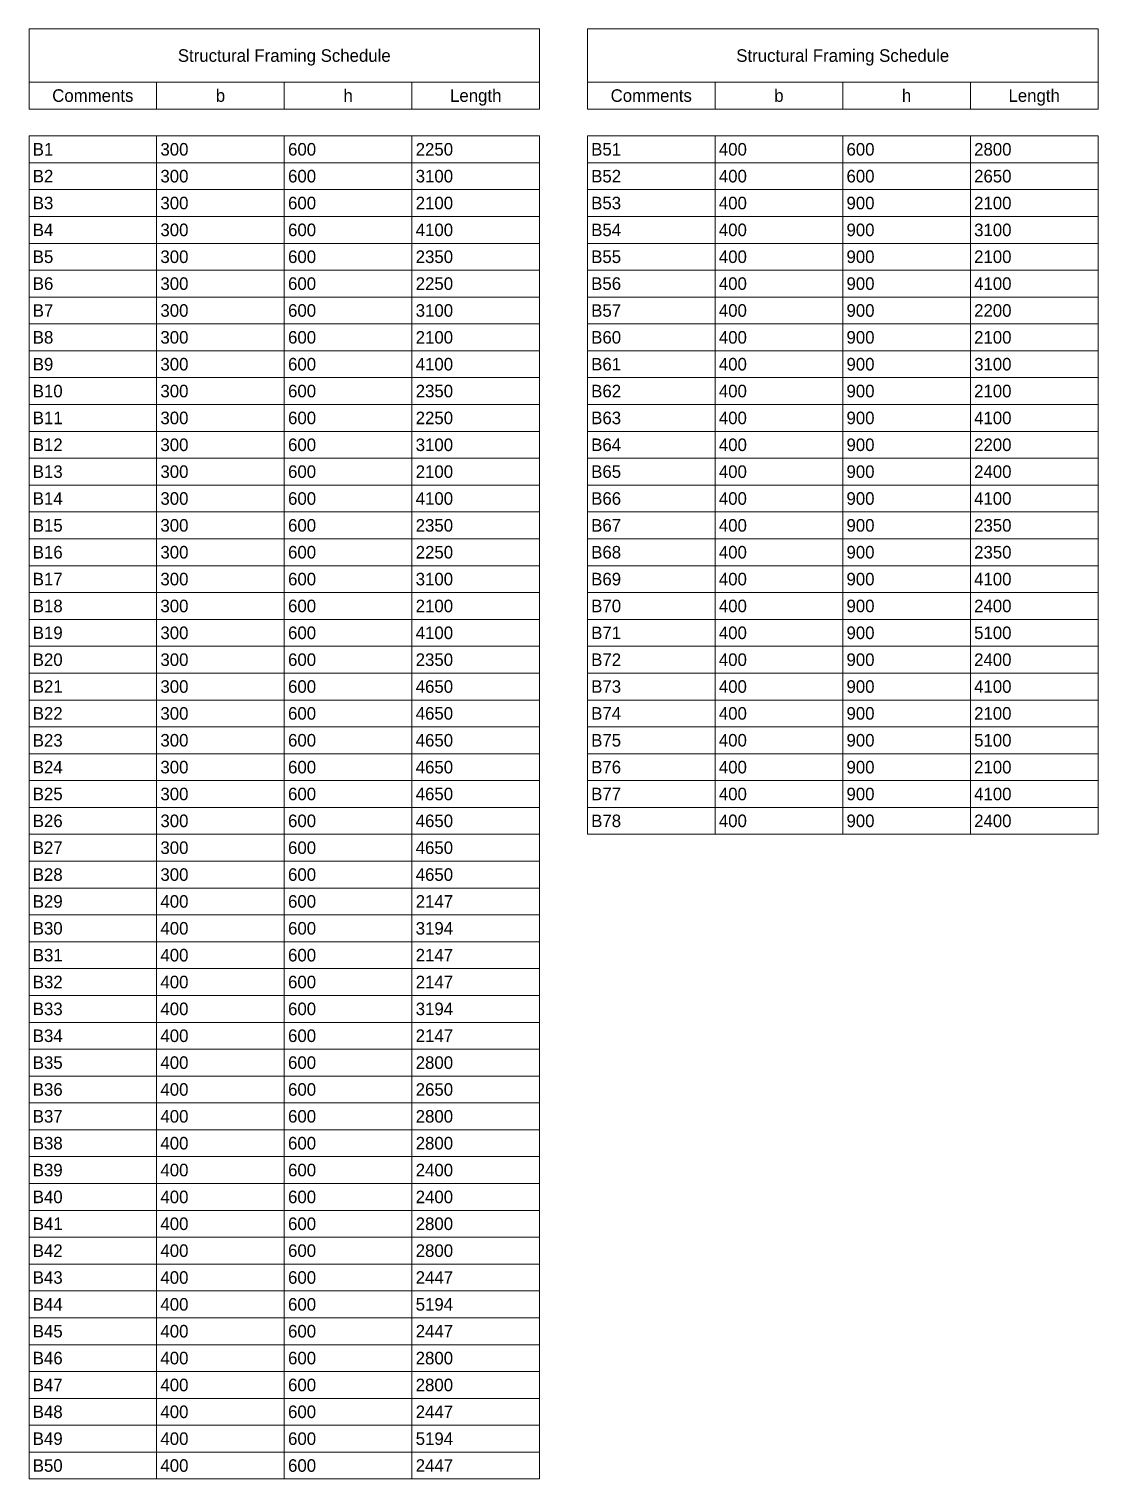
# Model space of a CAD drawing. Header units: millimetres. Extents: x -51718 to 77698, y -8943 to 21865.
# Drawn here: x 56266 to 77698, y -8943 to 20128 of the extents above; entities that cross this region are included whole.
import ezdxf

# ---------------------------------------------------------------- set-up
doc = ezdxf.new("R2010")
doc.units = ezdxf.units.MM
doc.layers.add('A-DETL-THIN', color=151, linetype='Continuous', lineweight=9)
doc.layers.add('G-ANNO-SCHD', color=231, linetype='Continuous', lineweight=9)
doc.styles.add('JetBrains Mono_1', font='JetBrainsMono-VariableFont_wght.ttf', dxfattribs={"height": 2.5})

msp = doc.modelspace()

# ---------------------------------------------------------------- linework, layer by layer
at = {"layer": 'A-DETL-THIN'}
for p, q in [((56266.4, 20127.6), (56266.4, 19061.3)), ((66502.6, 20127.6), (56266.4, 20127.6)), ((66502.6, 19061.3), (66502.6, 20127.6)), ((67462.2, 20127.6), (67462.2, 19061.3)), ((77698.5, 20127.6), (67462.2, 20127.6)), ((77698.5, 19061.3), (77698.5, 20127.6)), ((56266.4, 19061.3), (56266.4, 18522.8)), ((56266.4, 19061.3), (66502.6, 19061.3)), ((58825.4, 19061.3), (58825.4, 18522.8)), ((61384.5, 19061.3), (61384.5, 18522.8)), ((63943.5, 19061.3), (63943.5, 18522.8)), ((66502.6, 19061.3), (66502.6, 18522.8)), ((67462.2, 19061.3), (67462.2, 18522.8)), ((67462.2, 19061.3), (77698.5, 19061.3)), ((70021.3, 19061.3), (70021.3, 18522.8)), ((72580.3, 19061.3), (72580.3, 18522.8)), ((75139.4, 19061.3), (75139.4, 18522.8)), ((77698.5, 19061.3), (77698.5, 18522.8)), ((58825.4, 18522.8), (56266.4, 18522.8)), ((61384.5, 18522.8), (58825.4, 18522.8)), ((63943.5, 18522.8), (61384.5, 18522.8)), ((66502.6, 18522.8), (63943.5, 18522.8)), ((70021.3, 18522.8), (67462.2, 18522.8)), ((72580.3, 18522.8), (70021.3, 18522.8)), ((75139.4, 18522.8), (72580.3, 18522.8)), ((77698.5, 18522.8), (75139.4, 18522.8)), ((58825.4, 17984.2), (56266.4, 17984.2)), ((56266.4, 17984.2), (56266.4, 17445.7)), ((61384.5, 17984.2), (58825.4, 17984.2)), ((58825.4, 17984.2), (58825.4, 17445.7)), ((63943.5, 17984.2), (61384.5, 17984.2)), ((61384.5, 17984.2), (61384.5, 17445.7)), ((66502.6, 17984.2), (63943.5, 17984.2)), ((63943.5, 17984.2), (63943.5, 17445.7)), ((66502.6, 17984.2), (66502.6, 17445.7)), ((70021.3, 17984.2), (67462.2, 17984.2)), ((67462.2, 17984.2), (67462.2, 17445.7)), ((72580.3, 17984.2), (70021.3, 17984.2)), ((70021.3, 17984.2), (70021.3, 17445.7)), ((75139.4, 17984.2), (72580.3, 17984.2)), ((72580.3, 17984.2), (72580.3, 17445.7)), ((77698.5, 17984.2), (75139.4, 17984.2)), ((75139.4, 17984.2), (75139.4, 17445.7)), ((77698.5, 17984.2), (77698.5, 17445.7)), ((58825.4, 17445.7), (56266.4, 17445.7)), ((56266.4, 17445.7), (56266.4, 16907.2)), ((61384.5, 17445.7), (58825.4, 17445.7)), ((58825.4, 17445.7), (58825.4, 16907.2)), ((63943.5, 17445.7), (61384.5, 17445.7)), ((61384.5, 17445.7), (61384.5, 16907.2)), ((66502.6, 17445.7), (63943.5, 17445.7)), ((63943.5, 17445.7), (63943.5, 16907.2)), ((66502.6, 17445.7), (66502.6, 16907.2)), ((70021.3, 17445.7), (67462.2, 17445.7)), ((67462.2, 17445.7), (67462.2, 16907.2)), ((72580.3, 17445.7), (70021.3, 17445.7)), ((70021.3, 17445.7), (70021.3, 16907.2)), ((75139.4, 17445.7), (72580.3, 17445.7)), ((72580.3, 17445.7), (72580.3, 16907.2)), ((77698.5, 17445.7), (75139.4, 17445.7)), ((75139.4, 17445.7), (75139.4, 16907.2)), ((77698.5, 17445.7), (77698.5, 16907.2)), ((58825.4, 16907.2), (56266.4, 16907.2)), ((56266.4, 16907.2), (56266.4, 16368.6)), ((61384.5, 16907.2), (58825.4, 16907.2)), ((58825.4, 16907.2), (58825.4, 16368.6)), ((63943.5, 16907.2), (61384.5, 16907.2)), ((61384.5, 16907.2), (61384.5, 16368.6)), ((66502.6, 16907.2), (63943.5, 16907.2)), ((63943.5, 16907.2), (63943.5, 16368.6)), ((66502.6, 16907.2), (66502.6, 16368.6)), ((70021.3, 16907.2), (67462.2, 16907.2)), ((67462.2, 16907.2), (67462.2, 16368.6)), ((72580.3, 16907.2), (70021.3, 16907.2)), ((70021.3, 16907.2), (70021.3, 16368.6)), ((75139.4, 16907.2), (72580.3, 16907.2)), ((72580.3, 16907.2), (72580.3, 16368.6)), ((77698.5, 16907.2), (75139.4, 16907.2)), ((75139.4, 16907.2), (75139.4, 16368.6)), ((77698.5, 16907.2), (77698.5, 16368.6)), ((58825.4, 16368.6), (56266.4, 16368.6)), ((56266.4, 16368.6), (56266.4, 15830.1)), ((61384.5, 16368.6), (58825.4, 16368.6)), ((58825.4, 16368.6), (58825.4, 15830.1)), ((63943.5, 16368.6), (61384.5, 16368.6)), ((61384.5, 16368.6), (61384.5, 15830.1)), ((66502.6, 16368.6), (63943.5, 16368.6)), ((63943.5, 16368.6), (63943.5, 15830.1)), ((66502.6, 16368.6), (66502.6, 15830.1)), ((70021.3, 16368.6), (67462.2, 16368.6)), ((67462.2, 16368.6), (67462.2, 15830.1)), ((72580.3, 16368.6), (70021.3, 16368.6)), ((70021.3, 16368.6), (70021.3, 15830.1)), ((75139.4, 16368.6), (72580.3, 16368.6)), ((72580.3, 16368.6), (72580.3, 15830.1)), ((77698.5, 16368.6), (75139.4, 16368.6)), ((75139.4, 16368.6), (75139.4, 15830.1)), ((77698.5, 16368.6), (77698.5, 15830.1)), ((58825.4, 15830.1), (56266.4, 15830.1)), ((56266.4, 15830.1), (56266.4, 15291.5)), ((61384.5, 15830.1), (58825.4, 15830.1)), ((58825.4, 15830.1), (58825.4, 15291.5)), ((63943.5, 15830.1), (61384.5, 15830.1)), ((61384.5, 15830.1), (61384.5, 15291.5)), ((66502.6, 15830.1), (63943.5, 15830.1)), ((63943.5, 15830.1), (63943.5, 15291.5)), ((66502.6, 15830.1), (66502.6, 15291.5)), ((70021.3, 15830.1), (67462.2, 15830.1)), ((67462.2, 15830.1), (67462.2, 15291.5)), ((72580.3, 15830.1), (70021.3, 15830.1)), ((70021.3, 15830.1), (70021.3, 15291.5)), ((75139.4, 15830.1), (72580.3, 15830.1)), ((72580.3, 15830.1), (72580.3, 15291.5)), ((77698.5, 15830.1), (75139.4, 15830.1)), ((75139.4, 15830.1), (75139.4, 15291.5)), ((77698.5, 15830.1), (77698.5, 15291.5)), ((58825.4, 15291.5), (56266.4, 15291.5)), ((56266.4, 15291.5), (56266.4, 14753)), ((61384.5, 15291.5), (58825.4, 15291.5)), ((58825.4, 15291.5), (58825.4, 14753)), ((63943.5, 15291.5), (61384.5, 15291.5)), ((61384.5, 15291.5), (61384.5, 14753)), ((66502.6, 15291.5), (63943.5, 15291.5)), ((63943.5, 15291.5), (63943.5, 14753)), ((66502.6, 15291.5), (66502.6, 14753)), ((70021.3, 15291.5), (67462.2, 15291.5)), ((67462.2, 15291.5), (67462.2, 14753)), ((72580.3, 15291.5), (70021.3, 15291.5)), ((70021.3, 15291.5), (70021.3, 14753)), ((75139.4, 15291.5), (72580.3, 15291.5)), ((72580.3, 15291.5), (72580.3, 14753)), ((77698.5, 15291.5), (75139.4, 15291.5)), ((75139.4, 15291.5), (75139.4, 14753)), ((77698.5, 15291.5), (77698.5, 14753)), ((58825.4, 14753), (56266.4, 14753)), ((56266.4, 14753), (56266.4, 14214.5)), ((61384.5, 14753), (58825.4, 14753)), ((58825.4, 14753), (58825.4, 14214.5)), ((63943.5, 14753), (61384.5, 14753)), ((61384.5, 14753), (61384.5, 14214.5)), ((66502.6, 14753), (63943.5, 14753)), ((63943.5, 14753), (63943.5, 14214.5)), ((66502.6, 14753), (66502.6, 14214.5)), ((70021.3, 14753), (67462.2, 14753)), ((67462.2, 14753), (67462.2, 14214.5)), ((72580.3, 14753), (70021.3, 14753)), ((70021.3, 14753), (70021.3, 14214.5)), ((75139.4, 14753), (72580.3, 14753)), ((72580.3, 14753), (72580.3, 14214.5)), ((77698.5, 14753), (75139.4, 14753)), ((75139.4, 14753), (75139.4, 14214.5)), ((77698.5, 14753), (77698.5, 14214.5)), ((58825.4, 14214.5), (56266.4, 14214.5)), ((56266.4, 14214.5), (56266.4, 13675.9)), ((61384.5, 14214.5), (58825.4, 14214.5)), ((58825.4, 14214.5), (58825.4, 13675.9)), ((63943.5, 14214.5), (61384.5, 14214.5)), ((61384.5, 14214.5), (61384.5, 13675.9)), ((66502.6, 14214.5), (63943.5, 14214.5)), ((63943.5, 14214.5), (63943.5, 13675.9)), ((66502.6, 14214.5), (66502.6, 13675.9)), ((70021.3, 14214.5), (67462.2, 14214.5)), ((67462.2, 14214.5), (67462.2, 13675.9)), ((72580.3, 14214.5), (70021.3, 14214.5)), ((70021.3, 14214.5), (70021.3, 13675.9)), ((75139.4, 14214.5), (72580.3, 14214.5)), ((72580.3, 14214.5), (72580.3, 13675.9)), ((77698.5, 14214.5), (75139.4, 14214.5)), ((75139.4, 14214.5), (75139.4, 13675.9)), ((77698.5, 14214.5), (77698.5, 13675.9)), ((58825.4, 13675.9), (56266.4, 13675.9)), ((56266.4, 13675.9), (56266.4, 13137.4)), ((61384.5, 13675.9), (58825.4, 13675.9)), ((58825.4, 13675.9), (58825.4, 13137.4)), ((63943.5, 13675.9), (61384.5, 13675.9)), ((61384.5, 13675.9), (61384.5, 13137.4)), ((66502.6, 13675.9), (63943.5, 13675.9)), ((63943.5, 13675.9), (63943.5, 13137.4)), ((66502.6, 13675.9), (66502.6, 13137.4)), ((70021.3, 13675.9), (67462.2, 13675.9)), ((67462.2, 13675.9), (67462.2, 13137.4)), ((72580.3, 13675.9), (70021.3, 13675.9)), ((70021.3, 13675.9), (70021.3, 13137.4)), ((75139.4, 13675.9), (72580.3, 13675.9)), ((72580.3, 13675.9), (72580.3, 13137.4)), ((77698.5, 13675.9), (75139.4, 13675.9)), ((75139.4, 13675.9), (75139.4, 13137.4)), ((77698.5, 13675.9), (77698.5, 13137.4)), ((58825.4, 13137.4), (56266.4, 13137.4)), ((56266.4, 13137.4), (56266.4, 12598.8)), ((61384.5, 13137.4), (58825.4, 13137.4)), ((58825.4, 13137.4), (58825.4, 12598.8)), ((63943.5, 13137.4), (61384.5, 13137.4)), ((61384.5, 13137.4), (61384.5, 12598.8)), ((66502.6, 13137.4), (63943.5, 13137.4)), ((63943.5, 13137.4), (63943.5, 12598.8)), ((66502.6, 13137.4), (66502.6, 12598.8)), ((70021.3, 13137.4), (67462.2, 13137.4)), ((67462.2, 13137.4), (67462.2, 12598.8)), ((72580.3, 13137.4), (70021.3, 13137.4)), ((70021.3, 13137.4), (70021.3, 12598.8)), ((75139.4, 13137.4), (72580.3, 13137.4)), ((72580.3, 13137.4), (72580.3, 12598.8)), ((77698.5, 13137.4), (75139.4, 13137.4)), ((75139.4, 13137.4), (75139.4, 12598.8)), ((77698.5, 13137.4), (77698.5, 12598.8)), ((58825.4, 12598.8), (56266.4, 12598.8)), ((56266.4, 12598.8), (56266.4, 12060.3)), ((61384.5, 12598.8), (58825.4, 12598.8)), ((58825.4, 12598.8), (58825.4, 12060.3)), ((63943.5, 12598.8), (61384.5, 12598.8)), ((61384.5, 12598.8), (61384.5, 12060.3)), ((66502.6, 12598.8), (63943.5, 12598.8)), ((63943.5, 12598.8), (63943.5, 12060.3)), ((66502.6, 12598.8), (66502.6, 12060.3)), ((70021.3, 12598.8), (67462.2, 12598.8)), ((67462.2, 12598.8), (67462.2, 12060.3)), ((72580.3, 12598.8), (70021.3, 12598.8)), ((70021.3, 12598.8), (70021.3, 12060.3)), ((75139.4, 12598.8), (72580.3, 12598.8)), ((72580.3, 12598.8), (72580.3, 12060.3)), ((77698.5, 12598.8), (75139.4, 12598.8)), ((75139.4, 12598.8), (75139.4, 12060.3)), ((77698.5, 12598.8), (77698.5, 12060.3)), ((58825.4, 12060.3), (56266.4, 12060.3)), ((56266.4, 12060.3), (56266.4, 11521.8)), ((61384.5, 12060.3), (58825.4, 12060.3)), ((58825.4, 12060.3), (58825.4, 11521.8)), ((63943.5, 12060.3), (61384.5, 12060.3)), ((61384.5, 12060.3), (61384.5, 11521.8)), ((66502.6, 12060.3), (63943.5, 12060.3)), ((63943.5, 12060.3), (63943.5, 11521.8)), ((66502.6, 12060.3), (66502.6, 11521.8)), ((70021.3, 12060.3), (67462.2, 12060.3)), ((67462.2, 12060.3), (67462.2, 11521.8)), ((72580.3, 12060.3), (70021.3, 12060.3)), ((70021.3, 12060.3), (70021.3, 11521.8)), ((75139.4, 12060.3), (72580.3, 12060.3)), ((72580.3, 12060.3), (72580.3, 11521.8)), ((77698.5, 12060.3), (75139.4, 12060.3)), ((75139.4, 12060.3), (75139.4, 11521.8)), ((77698.5, 12060.3), (77698.5, 11521.8)), ((58825.4, 11521.8), (56266.4, 11521.8)), ((56266.4, 11521.8), (56266.4, 10983.2)), ((61384.5, 11521.8), (58825.4, 11521.8)), ((58825.4, 11521.8), (58825.4, 10983.2)), ((63943.5, 11521.8), (61384.5, 11521.8)), ((61384.5, 11521.8), (61384.5, 10983.2)), ((66502.6, 11521.8), (63943.5, 11521.8)), ((63943.5, 11521.8), (63943.5, 10983.2)), ((66502.6, 11521.8), (66502.6, 10983.2)), ((70021.3, 11521.8), (67462.2, 11521.8)), ((67462.2, 11521.8), (67462.2, 10983.2)), ((72580.3, 11521.8), (70021.3, 11521.8)), ((70021.3, 11521.8), (70021.3, 10983.2)), ((75139.4, 11521.8), (72580.3, 11521.8)), ((72580.3, 11521.8), (72580.3, 10983.2)), ((77698.5, 11521.8), (75139.4, 11521.8)), ((75139.4, 11521.8), (75139.4, 10983.2)), ((77698.5, 11521.8), (77698.5, 10983.2)), ((58825.4, 10983.2), (56266.4, 10983.2)), ((56266.4, 10983.2), (56266.4, 10444.7)), ((61384.5, 10983.2), (58825.4, 10983.2)), ((58825.4, 10983.2), (58825.4, 10444.7)), ((63943.5, 10983.2), (61384.5, 10983.2)), ((61384.5, 10983.2), (61384.5, 10444.7)), ((66502.6, 10983.2), (63943.5, 10983.2)), ((63943.5, 10983.2), (63943.5, 10444.7)), ((66502.6, 10983.2), (66502.6, 10444.7)), ((70021.3, 10983.2), (67462.2, 10983.2)), ((67462.2, 10983.2), (67462.2, 10444.7)), ((72580.3, 10983.2), (70021.3, 10983.2)), ((70021.3, 10983.2), (70021.3, 10444.7)), ((75139.4, 10983.2), (72580.3, 10983.2)), ((72580.3, 10983.2), (72580.3, 10444.7)), ((77698.5, 10983.2), (75139.4, 10983.2)), ((75139.4, 10983.2), (75139.4, 10444.7)), ((77698.5, 10983.2), (77698.5, 10444.7)), ((58825.4, 10444.7), (56266.4, 10444.7)), ((56266.4, 10444.7), (56266.4, 9906.1)), ((61384.5, 10444.7), (58825.4, 10444.7)), ((58825.4, 10444.7), (58825.4, 9906.1)), ((63943.5, 10444.7), (61384.5, 10444.7)), ((61384.5, 10444.7), (61384.5, 9906.1)), ((66502.6, 10444.7), (63943.5, 10444.7)), ((63943.5, 10444.7), (63943.5, 9906.1)), ((66502.6, 10444.7), (66502.6, 9906.1)), ((70021.3, 10444.7), (67462.2, 10444.7)), ((67462.2, 10444.7), (67462.2, 9906.1)), ((72580.3, 10444.7), (70021.3, 10444.7)), ((70021.3, 10444.7), (70021.3, 9906.1)), ((75139.4, 10444.7), (72580.3, 10444.7)), ((72580.3, 10444.7), (72580.3, 9906.1)), ((77698.5, 10444.7), (75139.4, 10444.7)), ((75139.4, 10444.7), (75139.4, 9906.1)), ((77698.5, 10444.7), (77698.5, 9906.1)), ((58825.4, 9906.1), (56266.4, 9906.1)), ((56266.4, 9906.1), (56266.4, 9367.6)), ((61384.5, 9906.1), (58825.4, 9906.1)), ((58825.4, 9906.1), (58825.4, 9367.6)), ((63943.5, 9906.1), (61384.5, 9906.1)), ((61384.5, 9906.1), (61384.5, 9367.6)), ((66502.6, 9906.1), (63943.5, 9906.1)), ((63943.5, 9906.1), (63943.5, 9367.6)), ((66502.6, 9906.1), (66502.6, 9367.6)), ((70021.3, 9906.1), (67462.2, 9906.1)), ((67462.2, 9906.1), (67462.2, 9367.6)), ((72580.3, 9906.1), (70021.3, 9906.1)), ((70021.3, 9906.1), (70021.3, 9367.6)), ((75139.4, 9906.1), (72580.3, 9906.1)), ((72580.3, 9906.1), (72580.3, 9367.6)), ((77698.5, 9906.1), (75139.4, 9906.1)), ((75139.4, 9906.1), (75139.4, 9367.6)), ((77698.5, 9906.1), (77698.5, 9367.6)), ((58825.4, 9367.6), (56266.4, 9367.6)), ((56266.4, 9367.6), (56266.4, 8829.1)), ((61384.5, 9367.6), (58825.4, 9367.6)), ((58825.4, 9367.6), (58825.4, 8829.1)), ((63943.5, 9367.6), (61384.5, 9367.6)), ((61384.5, 9367.6), (61384.5, 8829.1)), ((66502.6, 9367.6), (63943.5, 9367.6)), ((63943.5, 9367.6), (63943.5, 8829.1)), ((66502.6, 9367.6), (66502.6, 8829.1)), ((70021.3, 9367.6), (67462.2, 9367.6)), ((67462.2, 9367.6), (67462.2, 8829.1)), ((72580.3, 9367.6), (70021.3, 9367.6)), ((70021.3, 9367.6), (70021.3, 8829.1)), ((75139.4, 9367.6), (72580.3, 9367.6)), ((72580.3, 9367.6), (72580.3, 8829.1)), ((77698.5, 9367.6), (75139.4, 9367.6)), ((75139.4, 9367.6), (75139.4, 8829.1)), ((77698.5, 9367.6), (77698.5, 8829.1)), ((58825.4, 8829.1), (56266.4, 8829.1)), ((56266.4, 8829.1), (56266.4, 8290.5)), ((61384.5, 8829.1), (58825.4, 8829.1)), ((58825.4, 8829.1), (58825.4, 8290.5)), ((63943.5, 8829.1), (61384.5, 8829.1)), ((61384.5, 8829.1), (61384.5, 8290.5)), ((66502.6, 8829.1), (63943.5, 8829.1)), ((63943.5, 8829.1), (63943.5, 8290.5)), ((66502.6, 8829.1), (66502.6, 8290.5)), ((70021.3, 8829.1), (67462.2, 8829.1)), ((67462.2, 8829.1), (67462.2, 8290.5)), ((72580.3, 8829.1), (70021.3, 8829.1)), ((70021.3, 8829.1), (70021.3, 8290.5)), ((75139.4, 8829.1), (72580.3, 8829.1)), ((72580.3, 8829.1), (72580.3, 8290.5)), ((77698.5, 8829.1), (75139.4, 8829.1)), ((75139.4, 8829.1), (75139.4, 8290.5)), ((77698.5, 8829.1), (77698.5, 8290.5)), ((58825.4, 8290.5), (56266.4, 8290.5)), ((56266.4, 8290.5), (56266.4, 7752)), ((61384.5, 8290.5), (58825.4, 8290.5)), ((58825.4, 8290.5), (58825.4, 7752)), ((63943.5, 8290.5), (61384.5, 8290.5)), ((61384.5, 8290.5), (61384.5, 7752)), ((66502.6, 8290.5), (63943.5, 8290.5)), ((63943.5, 8290.5), (63943.5, 7752)), ((66502.6, 8290.5), (66502.6, 7752)), ((70021.3, 8290.5), (67462.2, 8290.5)), ((67462.2, 8290.5), (67462.2, 7752)), ((72580.3, 8290.5), (70021.3, 8290.5)), ((70021.3, 8290.5), (70021.3, 7752)), ((75139.4, 8290.5), (72580.3, 8290.5)), ((72580.3, 8290.5), (72580.3, 7752)), ((77698.5, 8290.5), (75139.4, 8290.5)), ((75139.4, 8290.5), (75139.4, 7752)), ((77698.5, 8290.5), (77698.5, 7752)), ((58825.4, 7752), (56266.4, 7752)), ((56266.4, 7752), (56266.4, 7213.4)), ((61384.5, 7752), (58825.4, 7752)), ((58825.4, 7752), (58825.4, 7213.4)), ((63943.5, 7752), (61384.5, 7752)), ((61384.5, 7752), (61384.5, 7213.4)), ((66502.6, 7752), (63943.5, 7752)), ((63943.5, 7752), (63943.5, 7213.4)), ((66502.6, 7752), (66502.6, 7213.4)), ((70021.3, 7752), (67462.2, 7752)), ((67462.2, 7752), (67462.2, 7213.4)), ((72580.3, 7752), (70021.3, 7752)), ((70021.3, 7752), (70021.3, 7213.4)), ((75139.4, 7752), (72580.3, 7752)), ((72580.3, 7752), (72580.3, 7213.4)), ((77698.5, 7752), (75139.4, 7752)), ((75139.4, 7752), (75139.4, 7213.4)), ((77698.5, 7752), (77698.5, 7213.4)), ((58825.4, 7213.4), (56266.4, 7213.4)), ((56266.4, 7213.4), (56266.4, 6674.9)), ((61384.5, 7213.4), (58825.4, 7213.4)), ((58825.4, 7213.4), (58825.4, 6674.9)), ((63943.5, 7213.4), (61384.5, 7213.4)), ((61384.5, 7213.4), (61384.5, 6674.9)), ((66502.6, 7213.4), (63943.5, 7213.4)), ((63943.5, 7213.4), (63943.5, 6674.9)), ((66502.6, 7213.4), (66502.6, 6674.9)), ((70021.3, 7213.4), (67462.2, 7213.4)), ((67462.2, 7213.4), (67462.2, 6674.9)), ((72580.3, 7213.4), (70021.3, 7213.4)), ((70021.3, 7213.4), (70021.3, 6674.9)), ((75139.4, 7213.4), (72580.3, 7213.4)), ((72580.3, 7213.4), (72580.3, 6674.9)), ((77698.5, 7213.4), (75139.4, 7213.4)), ((75139.4, 7213.4), (75139.4, 6674.9)), ((77698.5, 7213.4), (77698.5, 6674.9)), ((58825.4, 6674.9), (56266.4, 6674.9)), ((56266.4, 6674.9), (56266.4, 6136.4)), ((61384.5, 6674.9), (58825.4, 6674.9)), ((58825.4, 6674.9), (58825.4, 6136.4)), ((63943.5, 6674.9), (61384.5, 6674.9)), ((61384.5, 6674.9), (61384.5, 6136.4)), ((66502.6, 6674.9), (63943.5, 6674.9)), ((63943.5, 6674.9), (63943.5, 6136.4)), ((66502.6, 6674.9), (66502.6, 6136.4)), ((70021.3, 6674.9), (67462.2, 6674.9)), ((67462.2, 6674.9), (67462.2, 6136.4)), ((72580.3, 6674.9), (70021.3, 6674.9)), ((70021.3, 6674.9), (70021.3, 6136.4)), ((75139.4, 6674.9), (72580.3, 6674.9)), ((72580.3, 6674.9), (72580.3, 6136.4)), ((77698.5, 6674.9), (75139.4, 6674.9)), ((75139.4, 6674.9), (75139.4, 6136.4)), ((77698.5, 6674.9), (77698.5, 6136.4)), ((58825.4, 6136.4), (56266.4, 6136.4)), ((56266.4, 6136.4), (56266.4, 5597.8)), ((61384.5, 6136.4), (58825.4, 6136.4)), ((58825.4, 6136.4), (58825.4, 5597.8)), ((63943.5, 6136.4), (61384.5, 6136.4)), ((61384.5, 6136.4), (61384.5, 5597.8)), ((66502.6, 6136.4), (63943.5, 6136.4)), ((63943.5, 6136.4), (63943.5, 5597.8)), ((66502.6, 6136.4), (66502.6, 5597.8)), ((70021.3, 6136.4), (67462.2, 6136.4)), ((67462.2, 6136.4), (67462.2, 5597.8)), ((72580.3, 6136.4), (70021.3, 6136.4)), ((70021.3, 6136.4), (70021.3, 5597.8)), ((75139.4, 6136.4), (72580.3, 6136.4)), ((72580.3, 6136.4), (72580.3, 5597.8)), ((77698.5, 6136.4), (75139.4, 6136.4)), ((75139.4, 6136.4), (75139.4, 5597.8)), ((77698.5, 6136.4), (77698.5, 5597.8)), ((58825.4, 5597.8), (56266.4, 5597.8)), ((56266.4, 5597.8), (56266.4, 5059.3)), ((61384.5, 5597.8), (58825.4, 5597.8)), ((58825.4, 5597.8), (58825.4, 5059.3)), ((63943.5, 5597.8), (61384.5, 5597.8)), ((61384.5, 5597.8), (61384.5, 5059.3)), ((66502.6, 5597.8), (63943.5, 5597.8)), ((63943.5, 5597.8), (63943.5, 5059.3)), ((66502.6, 5597.8), (66502.6, 5059.3)), ((70021.3, 5597.8), (67462.2, 5597.8)), ((67462.2, 5597.8), (67462.2, 5059.3)), ((72580.3, 5597.8), (70021.3, 5597.8)), ((70021.3, 5597.8), (70021.3, 5059.3)), ((75139.4, 5597.8), (72580.3, 5597.8)), ((72580.3, 5597.8), (72580.3, 5059.3)), ((77698.5, 5597.8), (75139.4, 5597.8)), ((75139.4, 5597.8), (75139.4, 5059.3)), ((77698.5, 5597.8), (77698.5, 5059.3)), ((58825.4, 5059.3), (56266.4, 5059.3)), ((56266.4, 5059.3), (56266.4, 4520.7)), ((61384.5, 5059.3), (58825.4, 5059.3)), ((58825.4, 5059.3), (58825.4, 4520.7)), ((63943.5, 5059.3), (61384.5, 5059.3)), ((61384.5, 5059.3), (61384.5, 4520.7)), ((66502.6, 5059.3), (63943.5, 5059.3)), ((63943.5, 5059.3), (63943.5, 4520.7)), ((66502.6, 5059.3), (66502.6, 4520.7)), ((70021.3, 5059.3), (67462.2, 5059.3)), ((67462.2, 5059.3), (67462.2, 4520.7)), ((72580.3, 5059.3), (70021.3, 5059.3)), ((70021.3, 5059.3), (70021.3, 4520.7)), ((75139.4, 5059.3), (72580.3, 5059.3)), ((72580.3, 5059.3), (72580.3, 4520.7)), ((77698.5, 5059.3), (75139.4, 5059.3)), ((75139.4, 5059.3), (75139.4, 4520.7)), ((77698.5, 5059.3), (77698.5, 4520.7)), ((58825.4, 4520.7), (56266.4, 4520.7)), ((56266.4, 4520.7), (56266.4, 3982.2)), ((61384.5, 4520.7), (58825.4, 4520.7)), ((58825.4, 4520.7), (58825.4, 3982.2)), ((63943.5, 4520.7), (61384.5, 4520.7)), ((61384.5, 4520.7), (61384.5, 3982.2)), ((66502.6, 4520.7), (63943.5, 4520.7)), ((63943.5, 4520.7), (63943.5, 3982.2)), ((66502.6, 4520.7), (66502.6, 3982.2)), ((70021.3, 4520.7), (67462.2, 4520.7)), ((67462.2, 4520.7), (67462.2, 3982.2)), ((72580.3, 4520.7), (70021.3, 4520.7)), ((70021.3, 4520.7), (70021.3, 3982.2)), ((75139.4, 4520.7), (72580.3, 4520.7)), ((72580.3, 4520.7), (72580.3, 3982.2)), ((77698.5, 4520.7), (75139.4, 4520.7)), ((75139.4, 4520.7), (75139.4, 3982.2)), ((77698.5, 4520.7), (77698.5, 3982.2)), ((58825.4, 3982.2), (56266.4, 3982.2)), ((56266.4, 3982.2), (56266.4, 3443.7)), ((61384.5, 3982.2), (58825.4, 3982.2)), ((58825.4, 3982.2), (58825.4, 3443.7)), ((63943.5, 3982.2), (61384.5, 3982.2)), ((61384.5, 3982.2), (61384.5, 3443.7)), ((66502.6, 3982.2), (63943.5, 3982.2)), ((63943.5, 3982.2), (63943.5, 3443.7)), ((66502.6, 3982.2), (66502.6, 3443.7)), ((70021.3, 3982.2), (67462.2, 3982.2)), ((72580.3, 3982.2), (70021.3, 3982.2)), ((75139.4, 3982.2), (72580.3, 3982.2)), ((77698.5, 3982.2), (75139.4, 3982.2)), ((58825.4, 3443.7), (56266.4, 3443.7)), ((56266.4, 3443.7), (56266.4, 2905.1)), ((61384.5, 3443.7), (58825.4, 3443.7)), ((58825.4, 3443.7), (58825.4, 2905.1)), ((63943.5, 3443.7), (61384.5, 3443.7)), ((61384.5, 3443.7), (61384.5, 2905.1)), ((66502.6, 3443.7), (63943.5, 3443.7)), ((63943.5, 3443.7), (63943.5, 2905.1)), ((66502.6, 3443.7), (66502.6, 2905.1)), ((58825.4, 2905.1), (56266.4, 2905.1)), ((56266.4, 2905.1), (56266.4, 2366.6)), ((61384.5, 2905.1), (58825.4, 2905.1)), ((58825.4, 2905.1), (58825.4, 2366.6)), ((63943.5, 2905.1), (61384.5, 2905.1)), ((61384.5, 2905.1), (61384.5, 2366.6)), ((66502.6, 2905.1), (63943.5, 2905.1)), ((63943.5, 2905.1), (63943.5, 2366.6)), ((66502.6, 2905.1), (66502.6, 2366.6)), ((58825.4, 2366.6), (56266.4, 2366.6)), ((56266.4, 2366.6), (56266.4, 1828.1)), ((61384.5, 2366.6), (58825.4, 2366.6)), ((58825.4, 2366.6), (58825.4, 1828.1)), ((63943.5, 2366.6), (61384.5, 2366.6)), ((61384.5, 2366.6), (61384.5, 1828.1)), ((66502.6, 2366.6), (63943.5, 2366.6)), ((63943.5, 2366.6), (63943.5, 1828.1)), ((66502.6, 2366.6), (66502.6, 1828.1)), ((58825.4, 1828.1), (56266.4, 1828.1)), ((56266.4, 1828.1), (56266.4, 1289.5)), ((61384.5, 1828.1), (58825.4, 1828.1)), ((58825.4, 1828.1), (58825.4, 1289.5)), ((63943.5, 1828.1), (61384.5, 1828.1)), ((61384.5, 1828.1), (61384.5, 1289.5)), ((66502.6, 1828.1), (63943.5, 1828.1)), ((63943.5, 1828.1), (63943.5, 1289.5)), ((66502.6, 1828.1), (66502.6, 1289.5)), ((58825.4, 1289.5), (56266.4, 1289.5)), ((56266.4, 1289.5), (56266.4, 751)), ((61384.5, 1289.5), (58825.4, 1289.5)), ((58825.4, 1289.5), (58825.4, 751)), ((63943.5, 1289.5), (61384.5, 1289.5)), ((61384.5, 1289.5), (61384.5, 751)), ((66502.6, 1289.5), (63943.5, 1289.5)), ((63943.5, 1289.5), (63943.5, 751)), ((66502.6, 1289.5), (66502.6, 751)), ((58825.4, 751), (56266.4, 751)), ((56266.4, 751), (56266.4, 212.4)), ((61384.5, 751), (58825.4, 751)), ((58825.4, 751), (58825.4, 212.4)), ((63943.5, 751), (61384.5, 751)), ((61384.5, 751), (61384.5, 212.4)), ((66502.6, 751), (63943.5, 751)), ((63943.5, 751), (63943.5, 212.4)), ((66502.6, 751), (66502.6, 212.4)), ((58825.4, 212.4), (56266.4, 212.4)), ((56266.4, 212.4), (56266.4, -326.1)), ((61384.5, 212.4), (58825.4, 212.4)), ((58825.4, 212.4), (58825.4, -326.1)), ((63943.5, 212.4), (61384.5, 212.4)), ((61384.5, 212.4), (61384.5, -326.1)), ((66502.6, 212.4), (63943.5, 212.4)), ((63943.5, 212.4), (63943.5, -326.1)), ((66502.6, 212.4), (66502.6, -326.1)), ((58825.4, -326.1), (56266.4, -326.1)), ((56266.4, -326.1), (56266.4, -864.6)), ((61384.5, -326.1), (58825.4, -326.1)), ((58825.4, -326.1), (58825.4, -864.6)), ((63943.5, -326.1), (61384.5, -326.1)), ((61384.5, -326.1), (61384.5, -864.6)), ((66502.6, -326.1), (63943.5, -326.1)), ((63943.5, -326.1), (63943.5, -864.6)), ((66502.6, -326.1), (66502.6, -864.6)), ((58825.4, -864.6), (56266.4, -864.6)), ((56266.4, -864.6), (56266.4, -1403.2)), ((61384.5, -864.6), (58825.4, -864.6)), ((58825.4, -864.6), (58825.4, -1403.2)), ((63943.5, -864.6), (61384.5, -864.6)), ((61384.5, -864.6), (61384.5, -1403.2)), ((66502.6, -864.6), (63943.5, -864.6)), ((63943.5, -864.6), (63943.5, -1403.2)), ((66502.6, -864.6), (66502.6, -1403.2)), ((58825.4, -1403.2), (56266.4, -1403.2)), ((56266.4, -1403.2), (56266.4, -1941.7)), ((61384.5, -1403.2), (58825.4, -1403.2)), ((58825.4, -1403.2), (58825.4, -1941.7)), ((63943.5, -1403.2), (61384.5, -1403.2)), ((61384.5, -1403.2), (61384.5, -1941.7)), ((66502.6, -1403.2), (63943.5, -1403.2)), ((63943.5, -1403.2), (63943.5, -1941.7)), ((66502.6, -1403.2), (66502.6, -1941.7)), ((58825.4, -1941.7), (56266.4, -1941.7)), ((56266.4, -1941.7), (56266.4, -2480.3)), ((61384.5, -1941.7), (58825.4, -1941.7)), ((58825.4, -1941.7), (58825.4, -2480.3)), ((63943.5, -1941.7), (61384.5, -1941.7)), ((61384.5, -1941.7), (61384.5, -2480.3)), ((66502.6, -1941.7), (63943.5, -1941.7)), ((63943.5, -1941.7), (63943.5, -2480.3)), ((66502.6, -1941.7), (66502.6, -2480.3)), ((58825.4, -2480.3), (56266.4, -2480.3)), ((56266.4, -2480.3), (56266.4, -3018.8)), ((61384.5, -2480.3), (58825.4, -2480.3)), ((58825.4, -2480.3), (58825.4, -3018.8)), ((63943.5, -2480.3), (61384.5, -2480.3)), ((61384.5, -2480.3), (61384.5, -3018.8)), ((66502.6, -2480.3), (63943.5, -2480.3)), ((63943.5, -2480.3), (63943.5, -3018.8)), ((66502.6, -2480.3), (66502.6, -3018.8)), ((58825.4, -3018.8), (56266.4, -3018.8)), ((56266.4, -3018.8), (56266.4, -3557.3)), ((61384.5, -3018.8), (58825.4, -3018.8)), ((58825.4, -3018.8), (58825.4, -3557.3)), ((63943.5, -3018.8), (61384.5, -3018.8)), ((61384.5, -3018.8), (61384.5, -3557.3)), ((66502.6, -3018.8), (63943.5, -3018.8)), ((63943.5, -3018.8), (63943.5, -3557.3)), ((66502.6, -3018.8), (66502.6, -3557.3)), ((58825.4, -3557.3), (56266.4, -3557.3)), ((56266.4, -3557.3), (56266.4, -4095.9)), ((61384.5, -3557.3), (58825.4, -3557.3)), ((58825.4, -3557.3), (58825.4, -4095.9)), ((63943.5, -3557.3), (61384.5, -3557.3)), ((61384.5, -3557.3), (61384.5, -4095.9)), ((66502.6, -3557.3), (63943.5, -3557.3)), ((63943.5, -3557.3), (63943.5, -4095.9)), ((66502.6, -3557.3), (66502.6, -4095.9)), ((58825.4, -4095.9), (56266.4, -4095.9)), ((56266.4, -4095.9), (56266.4, -4634.4)), ((61384.5, -4095.9), (58825.4, -4095.9)), ((58825.4, -4095.9), (58825.4, -4634.4)), ((63943.5, -4095.9), (61384.5, -4095.9)), ((61384.5, -4095.9), (61384.5, -4634.4)), ((66502.6, -4095.9), (63943.5, -4095.9)), ((63943.5, -4095.9), (63943.5, -4634.4)), ((66502.6, -4095.9), (66502.6, -4634.4)), ((58825.4, -4634.4), (56266.4, -4634.4)), ((56266.4, -4634.4), (56266.4, -5173)), ((61384.5, -4634.4), (58825.4, -4634.4)), ((58825.4, -4634.4), (58825.4, -5173)), ((63943.5, -4634.4), (61384.5, -4634.4)), ((61384.5, -4634.4), (61384.5, -5173)), ((66502.6, -4634.4), (63943.5, -4634.4)), ((63943.5, -4634.4), (63943.5, -5173)), ((66502.6, -4634.4), (66502.6, -5173)), ((58825.4, -5173), (56266.4, -5173)), ((56266.4, -5173), (56266.4, -5711.5)), ((61384.5, -5173), (58825.4, -5173)), ((58825.4, -5173), (58825.4, -5711.5)), ((63943.5, -5173), (61384.5, -5173)), ((61384.5, -5173), (61384.5, -5711.5)), ((66502.6, -5173), (63943.5, -5173)), ((63943.5, -5173), (63943.5, -5711.5)), ((66502.6, -5173), (66502.6, -5711.5)), ((58825.4, -5711.5), (56266.4, -5711.5)), ((56266.4, -5711.5), (56266.4, -6250)), ((61384.5, -5711.5), (58825.4, -5711.5)), ((58825.4, -5711.5), (58825.4, -6250)), ((63943.5, -5711.5), (61384.5, -5711.5)), ((61384.5, -5711.5), (61384.5, -6250)), ((66502.6, -5711.5), (63943.5, -5711.5)), ((63943.5, -5711.5), (63943.5, -6250)), ((66502.6, -5711.5), (66502.6, -6250)), ((58825.4, -6250), (56266.4, -6250)), ((56266.4, -6250), (56266.4, -6788.6)), ((61384.5, -6250), (58825.4, -6250)), ((58825.4, -6250), (58825.4, -6788.6)), ((63943.5, -6250), (61384.5, -6250)), ((61384.5, -6250), (61384.5, -6788.6)), ((66502.6, -6250), (63943.5, -6250)), ((63943.5, -6250), (63943.5, -6788.6)), ((66502.6, -6250), (66502.6, -6788.6)), ((58825.4, -6788.6), (56266.4, -6788.6)), ((56266.4, -6788.6), (56266.4, -7327.1)), ((61384.5, -6788.6), (58825.4, -6788.6)), ((58825.4, -6788.6), (58825.4, -7327.1)), ((63943.5, -6788.6), (61384.5, -6788.6)), ((61384.5, -6788.6), (61384.5, -7327.1)), ((66502.6, -6788.6), (63943.5, -6788.6)), ((63943.5, -6788.6), (63943.5, -7327.1)), ((66502.6, -6788.6), (66502.6, -7327.1)), ((58825.4, -7327.1), (56266.4, -7327.1)), ((56266.4, -7327.1), (56266.4, -7865.7)), ((61384.5, -7327.1), (58825.4, -7327.1)), ((58825.4, -7327.1), (58825.4, -7865.7)), ((63943.5, -7327.1), (61384.5, -7327.1)), ((61384.5, -7327.1), (61384.5, -7865.7)), ((66502.6, -7327.1), (63943.5, -7327.1)), ((63943.5, -7327.1), (63943.5, -7865.7)), ((66502.6, -7327.1), (66502.6, -7865.7)), ((58825.4, -7865.7), (56266.4, -7865.7)), ((56266.4, -7865.7), (56266.4, -8404.2)), ((61384.5, -7865.7), (58825.4, -7865.7)), ((58825.4, -7865.7), (58825.4, -8404.2)), ((63943.5, -7865.7), (61384.5, -7865.7)), ((61384.5, -7865.7), (61384.5, -8404.2)), ((66502.6, -7865.7), (63943.5, -7865.7)), ((63943.5, -7865.7), (63943.5, -8404.2)), ((66502.6, -7865.7), (66502.6, -8404.2)), ((58825.4, -8404.2), (56266.4, -8404.2)), ((56266.4, -8404.2), (56266.4, -8942.7)), ((61384.5, -8404.2), (58825.4, -8404.2)), ((58825.4, -8404.2), (58825.4, -8942.7)), ((63943.5, -8404.2), (61384.5, -8404.2)), ((61384.5, -8404.2), (61384.5, -8942.7)), ((66502.6, -8404.2), (63943.5, -8404.2)), ((63943.5, -8404.2), (63943.5, -8942.7)), ((66502.6, -8404.2), (66502.6, -8942.7)), ((58825.4, -8942.7), (56266.4, -8942.7)), ((61384.5, -8942.7), (58825.4, -8942.7)), ((63943.5, -8942.7), (61384.5, -8942.7)), ((66502.6, -8942.7), (63943.5, -8942.7))]:
    msp.add_line(p, q, dxfattribs=at)

# ---------------------------------------------------------------- texts
at = {"layer": 'G-ANNO-SCHD', "line_spacing_factor": 1.102871, "style": 'JetBrains Mono_1'}
for s, insert, char_height, width, attachment_point in [('Structural Framing Schedule', (61384.5, 19721.3), 251.875, 6814.001, 2), ('Structural Framing Schedule', (72580.3, 19721.3), 251.875, 6814.001, 2), ('Comments', (57545.9, 18918.9), 251.88, 2018.963, 2), ('b', (60105, 18918.9), 251.9, 252.37, 2), ('h', (62664, 18918.9), 251.9, 252.37, 2), ('Length', (65223.1, 18918.9), 251.88, 1514.222, 2), ('Comments', (68741.8, 18918.9), 251.88, 2018.963, 2), ('b', (71300.8, 18918.9), 251.9, 252.37, 2), ('h', (73859.9, 18918.9), 251.9, 252.37, 2), ('Length', (76418.9, 18918.9), 251.88, 1514.222, 2), ('B1', (56342, 17841.8), 251.88, 504.741, 1), ('300', (58901, 17841.8), 251.88, 757.111, 1), ('600', (61460.1, 17841.8), 251.88, 757.111, 1), ('2250', (64019.1, 17841.8), 251.88, 1009.482, 1), ('B51', (67537.8, 17841.8), 251.88, 757.111, 1), ('400', (70096.9, 17841.8), 251.88, 757.111, 1), ('600', (72655.9, 17841.8), 251.88, 757.111, 1), ('2800', (75215, 17841.8), 251.88, 1009.482, 1), ('B2', (56342, 17303.3), 251.88, 504.741, 1), ('300', (58901, 17303.3), 251.88, 757.111, 1), ('600', (61460.1, 17303.3), 251.88, 757.111, 1), ('3100', (64019.1, 17303.3), 251.88, 1009.482, 1), ('B52', (67537.8, 17303.3), 251.88, 757.111, 1), ('400', (70096.9, 17303.3), 251.88, 757.111, 1), ('600', (72655.9, 17303.3), 251.88, 757.111, 1), ('2650', (75215, 17303.3), 251.88, 1009.482, 1), ('B3', (56342, 16764.8), 251.88, 504.741, 1), ('300', (58901, 16764.8), 251.88, 757.111, 1), ('600', (61460.1, 16764.8), 251.88, 757.111, 1), ('2100', (64019.1, 16764.8), 251.88, 1009.482, 1), ('B53', (67537.8, 16764.8), 251.88, 757.111, 1), ('400', (70096.9, 16764.8), 251.88, 757.111, 1), ('900', (72655.9, 16764.8), 251.88, 757.111, 1), ('2100', (75215, 16764.8), 251.88, 1009.482, 1), ('B4', (56342, 16226.2), 251.88, 504.741, 1), ('300', (58901, 16226.2), 251.88, 757.111, 1), ('600', (61460.1, 16226.2), 251.88, 757.111, 1), ('4100', (64019.1, 16226.2), 251.88, 1009.482, 1), ('B54', (67537.8, 16226.2), 251.88, 757.111, 1), ('400', (70096.9, 16226.2), 251.88, 757.111, 1), ('900', (72655.9, 16226.2), 251.88, 757.111, 1), ('3100', (75215, 16226.2), 251.88, 1009.482, 1), ('B5', (56342, 15687.7), 251.88, 504.741, 1), ('300', (58901, 15687.7), 251.88, 757.111, 1), ('600', (61460.1, 15687.7), 251.88, 757.111, 1), ('2350', (64019.1, 15687.7), 251.88, 1009.482, 1), ('B55', (67537.8, 15687.7), 251.88, 757.111, 1), ('400', (70096.9, 15687.7), 251.88, 757.111, 1), ('900', (72655.9, 15687.7), 251.88, 757.111, 1), ('2100', (75215, 15687.7), 251.88, 1009.482, 1), ('B6', (56342, 15149.1), 251.88, 504.741, 1), ('300', (58901, 15149.1), 251.88, 757.111, 1), ('600', (61460.1, 15149.1), 251.88, 757.111, 1), ('2250', (64019.1, 15149.1), 251.88, 1009.482, 1), ('B56', (67537.8, 15149.1), 251.88, 757.111, 1), ('400', (70096.9, 15149.1), 251.88, 757.111, 1), ('900', (72655.9, 15149.1), 251.88, 757.111, 1), ('4100', (75215, 15149.1), 251.88, 1009.482, 1), ('B7', (56342, 14610.6), 251.88, 504.741, 1), ('300', (58901, 14610.6), 251.88, 757.111, 1), ('600', (61460.1, 14610.6), 251.88, 757.111, 1), ('3100', (64019.1, 14610.6), 251.88, 1009.482, 1), ('B57', (67537.8, 14610.6), 251.88, 757.111, 1), ('400', (70096.9, 14610.6), 251.88, 757.111, 1), ('900', (72655.9, 14610.6), 251.88, 757.111, 1), ('2200', (75215, 14610.6), 251.88, 1009.482, 1), ('B8', (56342, 14072.1), 251.88, 504.741, 1), ('300', (58901, 14072.1), 251.88, 757.111, 1), ('600', (61460.1, 14072.1), 251.88, 757.111, 1), ('2100', (64019.1, 14072.1), 251.88, 1009.482, 1), ('B60', (67537.8, 14072.1), 251.88, 757.111, 1), ('400', (70096.9, 14072.1), 251.88, 757.111, 1), ('900', (72655.9, 14072.1), 251.88, 757.111, 1), ('2100', (75215, 14072.1), 251.88, 1009.482, 1), ('B9', (56342, 13533.5), 251.88, 504.741, 1), ('300', (58901, 13533.5), 251.88, 757.111, 1), ('600', (61460.1, 13533.5), 251.88, 757.111, 1), ('4100', (64019.1, 13533.5), 251.88, 1009.482, 1), ('B61', (67537.8, 13533.5), 251.88, 757.111, 1), ('400', (70096.9, 13533.5), 251.88, 757.111, 1), ('900', (72655.9, 13533.5), 251.88, 757.111, 1), ('3100', (75215, 13533.5), 251.88, 1009.482, 1), ('B10', (56342, 12995), 251.88, 757.111, 1), ('300', (58901, 12995), 251.88, 757.111, 1), ('600', (61460.1, 12995), 251.88, 757.111, 1), ('2350', (64019.1, 12995), 251.88, 1009.482, 1), ('B62', (67537.8, 12995), 251.88, 757.111, 1), ('400', (70096.9, 12995), 251.88, 757.111, 1), ('900', (72655.9, 12995), 251.88, 757.111, 1), ('2100', (75215, 12995), 251.88, 1009.482, 1), ('B11', (56342, 12456.4), 251.88, 757.111, 1), ('300', (58901, 12456.4), 251.88, 757.111, 1), ('600', (61460.1, 12456.4), 251.88, 757.111, 1), ('2250', (64019.1, 12456.4), 251.88, 1009.482, 1), ('B63', (67537.8, 12456.4), 251.88, 757.111, 1), ('400', (70096.9, 12456.4), 251.88, 757.111, 1), ('900', (72655.9, 12456.4), 251.88, 757.111, 1), ('4100', (75215, 12456.4), 251.88, 1009.482, 1), ('B12', (56342, 11917.9), 251.88, 757.111, 1), ('300', (58901, 11917.9), 251.88, 757.111, 1), ('600', (61460.1, 11917.9), 251.88, 757.111, 1), ('3100', (64019.1, 11917.9), 251.88, 1009.482, 1), ('B64', (67537.8, 11917.9), 251.88, 757.111, 1), ('400', (70096.9, 11917.9), 251.88, 757.111, 1), ('900', (72655.9, 11917.9), 251.88, 757.111, 1), ('2200', (75215, 11917.9), 251.88, 1009.482, 1), ('B13', (56342, 11379.4), 251.88, 757.111, 1), ('300', (58901, 11379.4), 251.88, 757.111, 1), ('600', (61460.1, 11379.4), 251.88, 757.111, 1), ('2100', (64019.1, 11379.4), 251.88, 1009.482, 1), ('B65', (67537.8, 11379.4), 251.88, 757.111, 1), ('400', (70096.9, 11379.4), 251.88, 757.111, 1), ('900', (72655.9, 11379.4), 251.88, 757.111, 1), ('2400', (75215, 11379.4), 251.88, 1009.482, 1), ('B14', (56342, 10840.8), 251.88, 757.111, 1), ('300', (58901, 10840.8), 251.88, 757.111, 1), ('600', (61460.1, 10840.8), 251.88, 757.111, 1), ('4100', (64019.1, 10840.8), 251.88, 1009.482, 1), ('B66', (67537.8, 10840.8), 251.88, 757.111, 1), ('400', (70096.9, 10840.8), 251.88, 757.111, 1), ('900', (72655.9, 10840.8), 251.88, 757.111, 1), ('4100', (75215, 10840.8), 251.88, 1009.482, 1), ('B15', (56342, 10302.3), 251.88, 757.111, 1), ('300', (58901, 10302.3), 251.88, 757.111, 1), ('600', (61460.1, 10302.3), 251.88, 757.111, 1), ('2350', (64019.1, 10302.3), 251.88, 1009.482, 1), ('B67', (67537.8, 10302.3), 251.88, 757.111, 1), ('400', (70096.9, 10302.3), 251.88, 757.111, 1), ('900', (72655.9, 10302.3), 251.88, 757.111, 1), ('2350', (75215, 10302.3), 251.88, 1009.482, 1), ('B16', (56342, 9763.7), 251.88, 757.111, 1), ('300', (58901, 9763.7), 251.88, 757.111, 1), ('600', (61460.1, 9763.7), 251.88, 757.111, 1), ('2250', (64019.1, 9763.7), 251.88, 1009.482, 1), ('B68', (67537.8, 9763.7), 251.88, 757.111, 1), ('400', (70096.9, 9763.7), 251.88, 757.111, 1), ('900', (72655.9, 9763.7), 251.88, 757.111, 1), ('2350', (75215, 9763.7), 251.88, 1009.482, 1), ('B17', (56342, 9225.2), 251.88, 757.111, 1), ('300', (58901, 9225.2), 251.88, 757.111, 1), ('600', (61460.1, 9225.2), 251.88, 757.111, 1), ('3100', (64019.1, 9225.2), 251.88, 1009.482, 1), ('B69', (67537.8, 9225.2), 251.88, 757.111, 1), ('400', (70096.9, 9225.2), 251.88, 757.111, 1), ('900', (72655.9, 9225.2), 251.88, 757.111, 1), ('4100', (75215, 9225.2), 251.88, 1009.482, 1), ('B18', (56342, 8686.7), 251.88, 757.111, 1), ('300', (58901, 8686.7), 251.88, 757.111, 1), ('600', (61460.1, 8686.7), 251.88, 757.111, 1), ('2100', (64019.1, 8686.7), 251.88, 1009.482, 1), ('B70', (67537.8, 8686.7), 251.88, 757.111, 1), ('400', (70096.9, 8686.7), 251.88, 757.111, 1), ('900', (72655.9, 8686.7), 251.88, 757.111, 1), ('2400', (75215, 8686.7), 251.88, 1009.482, 1), ('B19', (56342, 8148.1), 251.88, 757.111, 1), ('300', (58901, 8148.1), 251.88, 757.111, 1), ('600', (61460.1, 8148.1), 251.88, 757.111, 1), ('4100', (64019.1, 8148.1), 251.88, 1009.482, 1), ('B71', (67537.8, 8148.1), 251.88, 757.111, 1), ('400', (70096.9, 8148.1), 251.88, 757.111, 1), ('900', (72655.9, 8148.1), 251.88, 757.111, 1), ('5100', (75215, 8148.1), 251.88, 1009.482, 1), ('B20', (56342, 7609.6), 251.88, 757.111, 1), ('300', (58901, 7609.6), 251.88, 757.111, 1), ('600', (61460.1, 7609.6), 251.88, 757.111, 1), ('2350', (64019.1, 7609.6), 251.88, 1009.482, 1), ('B72', (67537.8, 7609.6), 251.88, 757.111, 1), ('400', (70096.9, 7609.6), 251.88, 757.111, 1), ('900', (72655.9, 7609.6), 251.88, 757.111, 1), ('2400', (75215, 7609.6), 251.88, 1009.482, 1), ('B21', (56342, 7071), 251.88, 757.111, 1), ('300', (58901, 7071), 251.88, 757.111, 1), ('600', (61460.1, 7071), 251.88, 757.111, 1), ('4650', (64019.1, 7071), 251.88, 1009.482, 1), ('B73', (67537.8, 7071), 251.88, 757.111, 1), ('400', (70096.9, 7071), 251.88, 757.111, 1), ('900', (72655.9, 7071), 251.88, 757.111, 1), ('4100', (75215, 7071), 251.88, 1009.482, 1), ('B22', (56342, 6532.5), 251.88, 757.111, 1), ('300', (58901, 6532.5), 251.88, 757.111, 1), ('600', (61460.1, 6532.5), 251.88, 757.111, 1), ('4650', (64019.1, 6532.5), 251.88, 1009.482, 1), ('B74', (67537.8, 6532.5), 251.88, 757.111, 1), ('400', (70096.9, 6532.5), 251.88, 757.111, 1), ('900', (72655.9, 6532.5), 251.88, 757.111, 1), ('2100', (75215, 6532.5), 251.88, 1009.482, 1), ('B23', (56342, 5994), 251.88, 757.111, 1), ('300', (58901, 5994), 251.88, 757.111, 1), ('600', (61460.1, 5994), 251.88, 757.111, 1), ('4650', (64019.1, 5994), 251.88, 1009.482, 1), ('B75', (67537.8, 5994), 251.88, 757.111, 1), ('400', (70096.9, 5994), 251.88, 757.111, 1), ('900', (72655.9, 5994), 251.88, 757.111, 1), ('5100', (75215, 5994), 251.88, 1009.482, 1), ('B24', (56342, 5455.4), 251.88, 757.111, 1), ('300', (58901, 5455.4), 251.88, 757.111, 1), ('600', (61460.1, 5455.4), 251.88, 757.111, 1), ('4650', (64019.1, 5455.4), 251.88, 1009.482, 1), ('B76', (67537.8, 5455.4), 251.88, 757.111, 1), ('400', (70096.9, 5455.4), 251.88, 757.111, 1), ('900', (72655.9, 5455.4), 251.88, 757.111, 1), ('2100', (75215, 5455.4), 251.88, 1009.482, 1), ('B25', (56342, 4916.9), 251.88, 757.111, 1), ('300', (58901, 4916.9), 251.88, 757.111, 1), ('600', (61460.1, 4916.9), 251.88, 757.111, 1), ('4650', (64019.1, 4916.9), 251.88, 1009.482, 1), ('B77', (67537.8, 4916.9), 251.88, 757.111, 1), ('400', (70096.9, 4916.9), 251.88, 757.111, 1), ('900', (72655.9, 4916.9), 251.88, 757.111, 1), ('4100', (75215, 4916.9), 251.88, 1009.482, 1), ('B26', (56342, 4378.4), 251.88, 757.111, 1), ('300', (58901, 4378.4), 251.88, 757.111, 1), ('600', (61460.1, 4378.4), 251.88, 757.111, 1), ('4650', (64019.1, 4378.4), 251.88, 1009.482, 1), ('B78', (67537.8, 4378.4), 251.88, 757.111, 1), ('400', (70096.9, 4378.4), 251.88, 757.111, 1), ('900', (72655.9, 4378.4), 251.88, 757.111, 1), ('2400', (75215, 4378.4), 251.88, 1009.482, 1), ('B27', (56342, 3839.8), 251.88, 757.111, 1), ('300', (58901, 3839.8), 251.88, 757.111, 1), ('600', (61460.1, 3839.8), 251.88, 757.111, 1), ('4650', (64019.1, 3839.8), 251.88, 1009.482, 1), ('B28', (56342, 3301.3), 251.88, 757.111, 1), ('300', (58901, 3301.3), 251.88, 757.111, 1), ('600', (61460.1, 3301.3), 251.88, 757.111, 1), ('4650', (64019.1, 3301.3), 251.88, 1009.482, 1), ('B29', (56342, 2762.7), 251.88, 757.111, 1), ('400', (58901, 2762.7), 251.88, 757.111, 1), ('600', (61460.1, 2762.7), 251.88, 757.111, 1), ('2147', (64019.1, 2762.7), 251.88, 1009.482, 1), ('B30', (56342, 2224.2), 251.88, 757.111, 1), ('400', (58901, 2224.2), 251.88, 757.111, 1), ('600', (61460.1, 2224.2), 251.88, 757.111, 1), ('3194', (64019.1, 2224.2), 251.88, 1009.482, 1), ('B31', (56342, 1685.7), 251.88, 757.111, 1), ('400', (58901, 1685.7), 251.88, 757.111, 1), ('600', (61460.1, 1685.7), 251.88, 757.111, 1), ('2147', (64019.1, 1685.7), 251.88, 1009.482, 1), ('B32', (56342, 1147.1), 251.88, 757.111, 1), ('400', (58901, 1147.1), 251.88, 757.111, 1), ('600', (61460.1, 1147.1), 251.88, 757.111, 1), ('2147', (64019.1, 1147.1), 251.88, 1009.482, 1), ('B33', (56342, 608.6), 251.88, 757.111, 1), ('400', (58901, 608.6), 251.88, 757.111, 1), ('600', (61460.1, 608.6), 251.88, 757.111, 1), ('3194', (64019.1, 608.6), 251.88, 1009.482, 1), ('B34', (56342, 70), 251.88, 757.111, 1), ('400', (58901, 70), 251.88, 757.111, 1), ('600', (61460.1, 70), 251.88, 757.111, 1), ('2147', (64019.1, 70), 251.88, 1009.482, 1), ('B35', (56342, -468.5), 251.88, 757.111, 1), ('400', (58901, -468.5), 251.88, 757.111, 1), ('600', (61460.1, -468.5), 251.88, 757.111, 1), ('2800', (64019.1, -468.5), 251.88, 1009.482, 1), ('B36', (56342, -1007), 251.88, 757.111, 1), ('400', (58901, -1007), 251.88, 757.111, 1), ('600', (61460.1, -1007), 251.88, 757.111, 1), ('2650', (64019.1, -1007), 251.88, 1009.482, 1), ('B37', (56342, -1545.6), 251.88, 757.111, 1), ('400', (58901, -1545.6), 251.88, 757.111, 1), ('600', (61460.1, -1545.6), 251.88, 757.111, 1), ('2800', (64019.1, -1545.6), 251.88, 1009.482, 1), ('B38', (56342, -2084.1), 251.88, 757.111, 1), ('400', (58901, -2084.1), 251.88, 757.111, 1), ('600', (61460.1, -2084.1), 251.88, 757.111, 1), ('2800', (64019.1, -2084.1), 251.88, 1009.482, 1), ('B39', (56342, -2622.7), 251.88, 757.111, 1), ('400', (58901, -2622.7), 251.88, 757.111, 1), ('600', (61460.1, -2622.7), 251.88, 757.111, 1), ('2400', (64019.1, -2622.7), 251.88, 1009.482, 1), ('B40', (56342, -3161.2), 251.88, 757.111, 1), ('400', (58901, -3161.2), 251.88, 757.111, 1), ('600', (61460.1, -3161.2), 251.88, 757.111, 1), ('2400', (64019.1, -3161.2), 251.88, 1009.482, 1), ('B41', (56342, -3699.7), 251.88, 757.111, 1), ('400', (58901, -3699.7), 251.88, 757.111, 1), ('600', (61460.1, -3699.7), 251.88, 757.111, 1), ('2800', (64019.1, -3699.7), 251.88, 1009.482, 1), ('B42', (56342, -4238.3), 251.88, 757.111, 1), ('400', (58901, -4238.3), 251.88, 757.111, 1), ('600', (61460.1, -4238.3), 251.88, 757.111, 1), ('2800', (64019.1, -4238.3), 251.88, 1009.482, 1), ('B43', (56342, -4776.8), 251.88, 757.111, 1), ('400', (58901, -4776.8), 251.88, 757.111, 1), ('600', (61460.1, -4776.8), 251.88, 757.111, 1), ('2447', (64019.1, -4776.8), 251.88, 1009.482, 1), ('B44', (56342, -5315.4), 251.88, 757.111, 1), ('400', (58901, -5315.4), 251.88, 757.111, 1), ('600', (61460.1, -5315.4), 251.88, 757.111, 1), ('5194', (64019.1, -5315.4), 251.88, 1009.482, 1), ('B45', (56342, -5853.9), 251.88, 757.111, 1), ('400', (58901, -5853.9), 251.88, 757.111, 1), ('600', (61460.1, -5853.9), 251.88, 757.111, 1), ('2447', (64019.1, -5853.9), 251.88, 1009.482, 1), ('B46', (56342, -6392.4), 251.88, 757.111, 1), ('400', (58901, -6392.4), 251.88, 757.111, 1), ('600', (61460.1, -6392.4), 251.88, 757.111, 1), ('2800', (64019.1, -6392.4), 251.88, 1009.482, 1), ('B47', (56342, -6931), 251.88, 757.111, 1), ('400', (58901, -6931), 251.88, 757.111, 1), ('600', (61460.1, -6931), 251.88, 757.111, 1), ('2800', (64019.1, -6931), 251.88, 1009.482, 1), ('B48', (56342, -7469.5), 251.88, 757.111, 1), ('400', (58901, -7469.5), 251.88, 757.111, 1), ('600', (61460.1, -7469.5), 251.88, 757.111, 1), ('2447', (64019.1, -7469.5), 251.88, 1009.482, 1), ('B49', (56342, -8008.1), 251.88, 757.111, 1), ('400', (58901, -8008.1), 251.88, 757.111, 1), ('600', (61460.1, -8008.1), 251.88, 757.111, 1), ('5194', (64019.1, -8008.1), 251.88, 1009.482, 1), ('B50', (56342, -8546.6), 251.88, 757.111, 1), ('400', (58901, -8546.6), 251.88, 757.111, 1), ('600', (61460.1, -8546.6), 251.88, 757.111, 1), ('2447', (64019.1, -8546.6), 251.88, 1009.482, 1)]:
    msp.add_mtext(s, dxfattribs=dict(at, insert=insert, char_height=char_height, width=width, attachment_point=attachment_point))

doc.saveas('drawing.dxf')
